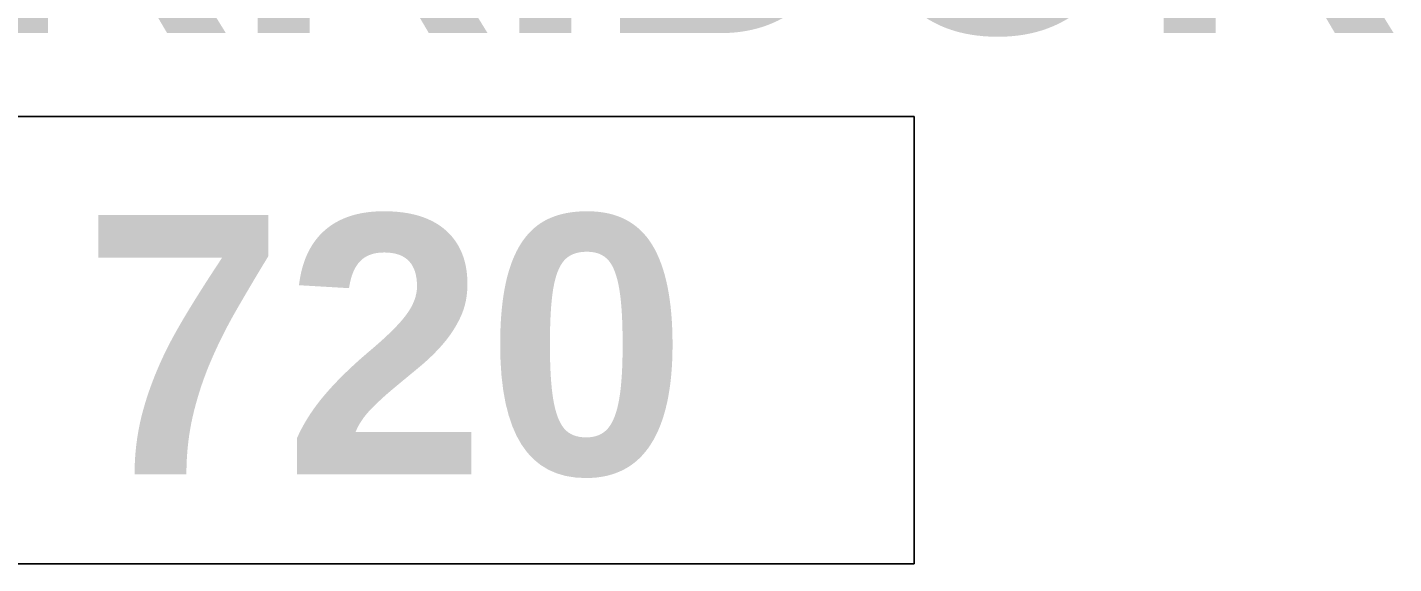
# Model space of a CAD drawing. Header units: inches. Extents: x -2349 to 1043, y -456 to 2193.
# Drawn here: x 514.04 to 561.43, y -66.99 to -48.37 of the extents above; entities that cross this region are included whole.
import ezdxf

# ---------------------------------------------------------------- set-up
doc = ezdxf.new("R2010")
doc.units = ezdxf.units.IN
doc.header["$MEASUREMENT"] = 0
doc.layers.add('A-AREA-IDEN', color=2, linetype='Continuous', lineweight=9)
doc.styles.add('Swis721 Lt BT_B', font='', dxfattribs={"height": 9})
doc.styles.get('Swis721 Lt BT_B').set_extended_font_data('Swis721 Lt BT', bold=True)

# ---------------------------------------------------------------- blocks, each defined once
blk = doc.blocks.new('Room Tag - Room Name and Number-3379422-7TH FLOOR POWER _ SIGNAL')
at = {"layer": 'A-AREA-IDEN'}
for p, q in [((-0.18806, -0.16357), (-0.18806, -0.00182)), ((-0.18806, -0.00182), (0.18694, -0.00182)), ((0.18694, -0.00182), (-0.18806, -0.00182)), ((-0.18806, -0.00182), (-0.18806, -0.16357)), ((0.18694, -0.00182), (0.18694, -0.16357)), ((0.18694, -0.16357), (0.18694, -0.00182)), ((0.18694, -0.16357), (-0.18806, -0.16357)), ((-0.18806, -0.16357), (0.18694, -0.16357))]:
    blk.add_line(p, q, dxfattribs=at)

msp = doc.modelspace()

# ---------------------------------------------------------------- block references
at = {"layer": 'A-AREA-IDEN', "xscale": 95.99999999999994, "yscale": 95.99999999999994, "zscale": 95.99999999999994}
msp.add_blockref('Room Tag - Room Name and Number-3379422-7TH FLOOR POWER _ SIGNAL', (526.854, -51.286), dxfattribs=at)

# ---------------------------------------------------------------- texts
at = {"layer": 'A-AREA-IDEN', "char_height": 9, "attachment_point": 1, "style": 'Swis721 Lt BT_B'}
for s, insert, width in [('CORRIDOR', (493.246, -39.569), 81.204), ('720', (515.959, -54.888), 25.452)]:
    msp.add_mtext(s, dxfattribs=dict(at, insert=insert, width=width))

doc.saveas('drawing.dxf')
